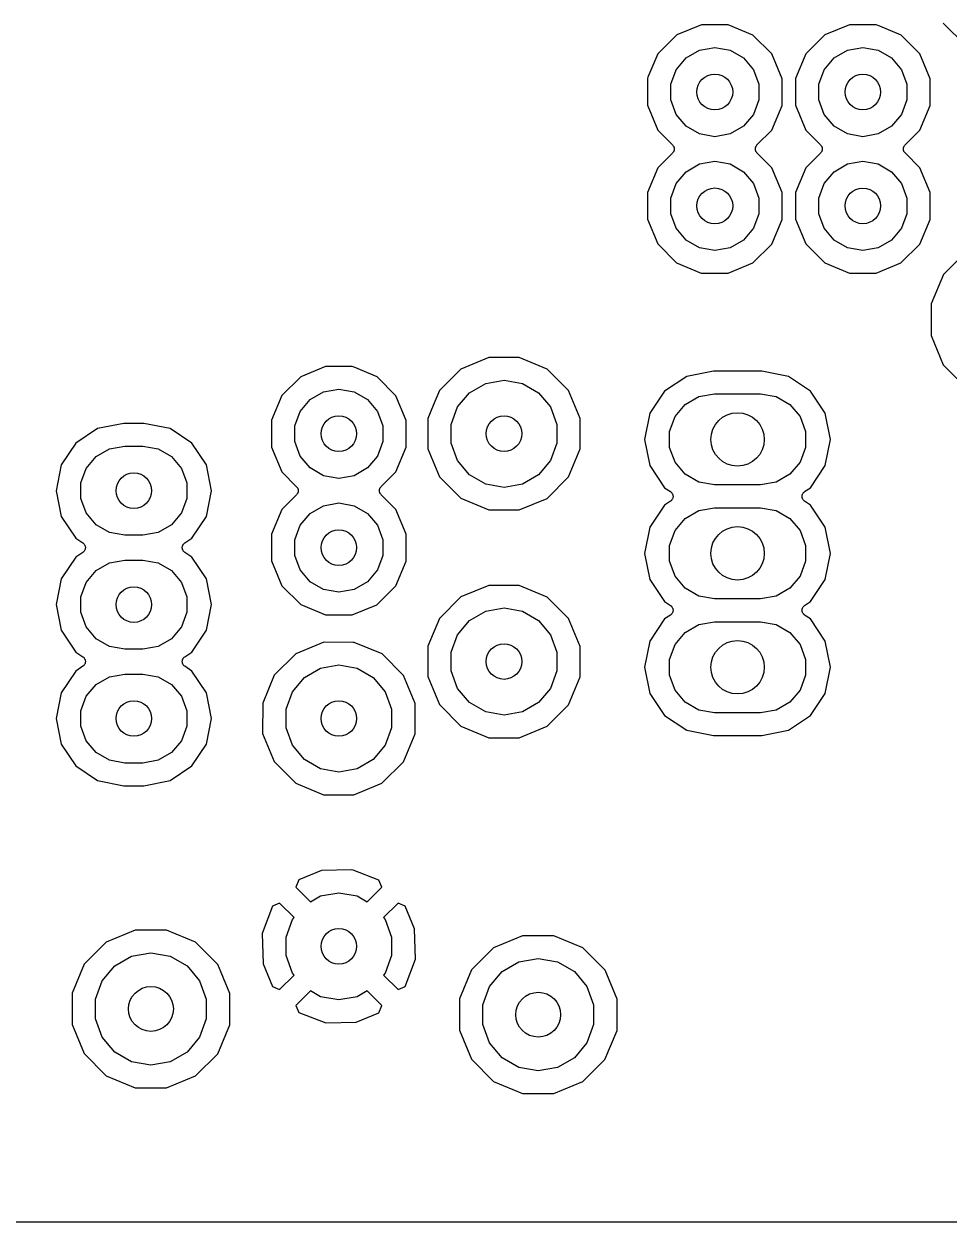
# Model space of a CAD drawing. Extents: x 74 to 224, y -146 to -46.
# Drawn here: x 96.1 to 116.73, y -95.05 to -68.33 of the extents above; entities that cross this region are included whole.
import ezdxf

# ---------------------------------------------------------------- set-up
doc = ezdxf.new("R2010")
doc.units = 0
doc.header["$MEASUREMENT"] = 0
doc.layers.add('BLACK', color=7, linetype='CONTINUOUS')

msp = doc.modelspace()

# ---------------------------------------------------------------- linework, layer by layer
at = {"layer": 'Black'}
for p, q in [((111.209, -68.3496), (110.657, -68.5775)), ((111.806, -68.3501), (111.209, -68.3496)), ((112.357, -68.5789), (111.806, -68.3501)), ((114.511, -68.3496), (113.959, -68.5775)), ((115.108, -68.3501), (114.511, -68.3496)), ((115.184, -68.3819), (115.108, -68.3501)), ((115.659, -68.5789), (115.184, -68.3819)), ((115.184, -68.3819), (115.184, -68.3819)), ((116.602, -68.3158), (117.102, -68.8164)), ((110.657, -68.5775), (110.235, -68.9991)), ((112.779, -69.0013), (112.357, -68.5789)), ((113.959, -68.5775), (113.537, -68.9991)), ((116.081, -69.0013), (115.659, -68.5789)), ((110.866, -69.087), (111.165, -68.9141)), ((111.165, -68.9141), (111.506, -68.854)), ((111.506, -68.854), (111.847, -68.9141)), ((111.847, -68.9141), (112.146, -69.087)), ((114.168, -69.087), (114.467, -68.9141)), ((114.467, -68.9141), (114.808, -68.854)), ((114.808, -68.854), (115.149, -68.9141)), ((115.149, -68.9141), (115.448, -69.087)), ((110.235, -68.9991), (110.017, -69.5228)), ((110.643, -69.352), (110.866, -69.087)), ((112.146, -69.087), (112.369, -69.352)), ((113.006, -69.5529), (112.779, -69.0013)), ((113.537, -68.9991), (113.308, -69.5503)), ((113.945, -69.352), (114.168, -69.087)), ((115.448, -69.087), (115.671, -69.352)), ((116.308, -69.5529), (116.081, -69.0013)), ((110.525, -69.677), (110.643, -69.352)), ((112.369, -69.352), (112.487, -69.677)), ((113.827, -69.677), (113.945, -69.352)), ((115.671, -69.352), (115.789, -69.677)), ((110.017, -69.5228), (110.006, -69.5503)), ((110.006, -69.5503), (110.006, -70.1471)), ((110.525, -70.0229), (110.525, -69.677)), ((112.487, -69.677), (112.487, -70.0229)), ((113.006, -70.1497), (113.006, -69.5529)), ((113.308, -69.5503), (113.308, -70.1471)), ((113.827, -70.0229), (113.827, -69.677)), ((115.789, -69.677), (115.789, -70.0229)), ((116.308, -70.1497), (116.308, -69.5529)), ((110.006, -70.1471), (110.233, -70.6987)), ((110.643, -70.348), (110.525, -70.0229)), ((112.487, -70.0229), (112.369, -70.348)), ((112.777, -70.7009), (113.006, -70.1497)), ((113.308, -70.1471), (113.535, -70.6987)), ((113.945, -70.348), (113.827, -70.0229)), ((115.789, -70.0229), (115.671, -70.348)), ((116.079, -70.7009), (116.308, -70.1497)), ((110.866, -70.613), (110.643, -70.348)), ((112.369, -70.348), (112.146, -70.613)), ((114.168, -70.613), (113.945, -70.348)), ((115.671, -70.348), (115.448, -70.613)), ((110.233, -70.6987), (110.565, -71.0305)), ((111.165, -70.7859), (110.866, -70.613)), ((111.506, -70.846), (111.165, -70.7859)), ((111.847, -70.7859), (111.506, -70.846)), ((112.146, -70.613), (111.847, -70.7859)), ((112.447, -71.0299), (112.777, -70.7009)), ((113.535, -70.6987), (113.867, -71.0305)), ((114.467, -70.7859), (114.168, -70.613)), ((114.808, -70.846), (114.467, -70.7859)), ((115.149, -70.7859), (114.808, -70.846)), ((115.448, -70.613), (115.149, -70.7859)), ((115.749, -71.0299), (116.079, -70.7009)), ((110.565, -71.0305), (110.571, -71.0396)), ((110.571, -71.0396), (110.579, -71.0475)), ((110.579, -71.0475), (110.584, -71.0575)), ((110.584, -71.0575), (110.59, -71.0666)), ((112.422, -71.066), (112.429, -71.0569)), ((112.429, -71.0569), (112.433, -71.0469)), ((112.433, -71.0469), (112.441, -71.039)), ((112.441, -71.039), (112.447, -71.0299)), ((113.867, -71.0305), (113.873, -71.0396)), ((113.873, -71.0396), (113.881, -71.0475)), ((113.881, -71.0475), (113.886, -71.0575)), ((113.886, -71.0575), (113.892, -71.0666)), ((115.724, -71.066), (115.731, -71.0569)), ((115.731, -71.0569), (115.735, -71.0469)), ((115.735, -71.0469), (115.743, -71.039)), ((115.743, -71.039), (115.749, -71.0299)), ((110.565, -71.2101), (110.235, -71.5391)), ((110.571, -71.201), (110.565, -71.2101)), ((110.579, -71.1931), (110.571, -71.201)), ((110.583, -71.1831), (110.579, -71.1931)), ((110.59, -71.174), (110.583, -71.1831)), ((110.59, -71.0666), (110.593, -71.0774)), ((110.593, -71.1633), (110.59, -71.174)), ((110.593, -71.0774), (110.598, -71.0874)), ((110.597, -71.1532), (110.593, -71.1633)), ((110.598, -71.1421), (110.597, -71.1532)), ((110.598, -71.0874), (110.598, -71.0985)), ((110.598, -71.0985), (110.601, -71.1092)), ((110.601, -71.1314), (110.598, -71.1421)), ((110.601, -71.1092), (110.6, -71.1203)), ((110.6, -71.1203), (110.601, -71.1314)), ((112.411, -71.1086), (112.414, -71.0979)), ((112.412, -71.1197), (112.411, -71.1086)), ((112.411, -71.1308), (112.412, -71.1197)), ((112.414, -71.1415), (112.411, -71.1308)), ((112.414, -71.0979), (112.415, -71.0868)), ((112.414, -71.1526), (112.414, -71.1415)), ((112.419, -71.1626), (112.414, -71.1526)), ((112.415, -71.0868), (112.419, -71.0768)), ((112.419, -71.0768), (112.422, -71.066)), ((112.422, -71.1734), (112.419, -71.1626)), ((112.428, -71.1825), (112.422, -71.1734)), ((112.433, -71.1925), (112.428, -71.1825)), ((112.441, -71.2004), (112.433, -71.1925)), ((112.447, -71.2095), (112.441, -71.2004)), ((112.779, -71.5413), (112.447, -71.2095)), ((113.867, -71.2101), (113.537, -71.5391)), ((113.873, -71.201), (113.867, -71.2101)), ((113.881, -71.1931), (113.873, -71.201)), ((113.885, -71.1831), (113.881, -71.1931)), ((113.892, -71.174), (113.885, -71.1831)), ((113.892, -71.0666), (113.895, -71.0774)), ((113.895, -71.1633), (113.892, -71.174)), ((113.895, -71.0774), (113.9, -71.0874)), ((113.899, -71.1532), (113.895, -71.1633)), ((113.9, -71.1421), (113.899, -71.1532)), ((113.9, -71.0874), (113.9, -71.0985)), ((113.9, -71.0985), (113.903, -71.1092)), ((113.903, -71.1314), (113.9, -71.1421)), ((113.903, -71.1092), (113.902, -71.1203)), ((113.902, -71.1203), (113.903, -71.1314)), ((115.713, -71.1086), (115.716, -71.0979)), ((115.714, -71.1197), (115.713, -71.1086)), ((115.713, -71.1308), (115.714, -71.1197)), ((115.716, -71.1415), (115.713, -71.1308)), ((115.716, -71.0979), (115.717, -71.0868)), ((115.716, -71.1526), (115.716, -71.1415)), ((115.721, -71.1626), (115.716, -71.1526)), ((115.717, -71.0868), (115.721, -71.0768)), ((115.721, -71.0768), (115.724, -71.066)), ((115.724, -71.1734), (115.721, -71.1626)), ((115.73, -71.1825), (115.724, -71.1734)), ((115.735, -71.1925), (115.73, -71.1825)), ((115.743, -71.2004), (115.735, -71.1925)), ((115.749, -71.2095), (115.743, -71.2004)), ((116.081, -71.5413), (115.749, -71.2095)), ((110.235, -71.5391), (110.006, -72.0903)), ((110.866, -71.627), (111.165, -71.4541)), ((111.165, -71.4541), (111.506, -71.394)), ((111.506, -71.394), (111.847, -71.4541)), ((111.847, -71.4541), (112.146, -71.627)), ((113.006, -72.0929), (112.779, -71.5413)), ((113.537, -71.5391), (113.308, -72.0903)), ((114.168, -71.627), (114.467, -71.4541)), ((114.467, -71.4541), (114.808, -71.394)), ((114.808, -71.394), (115.149, -71.4541)), ((115.149, -71.4541), (115.448, -71.627)), ((116.308, -72.0929), (116.081, -71.5413)), ((110.643, -71.892), (110.866, -71.627)), ((112.146, -71.627), (112.369, -71.892)), ((113.945, -71.892), (114.168, -71.627)), ((115.448, -71.627), (115.671, -71.892)), ((110.006, -72.0903), (110.006, -72.6871)), ((110.525, -72.2171), (110.643, -71.892)), ((112.369, -71.892), (112.487, -72.2171)), ((113.006, -72.6897), (113.006, -72.0929)), ((113.308, -72.0903), (113.308, -72.6871)), ((113.827, -72.2171), (113.945, -71.892)), ((115.671, -71.892), (115.789, -72.2171)), ((116.308, -72.6897), (116.308, -72.0929)), ((110.525, -72.563), (110.525, -72.2171)), ((112.487, -72.2171), (112.487, -72.563)), ((113.827, -72.563), (113.827, -72.2171)), ((115.789, -72.2171), (115.789, -72.563)), ((110.643, -72.888), (110.525, -72.563)), ((112.487, -72.563), (112.369, -72.888)), ((113.945, -72.888), (113.827, -72.563)), ((115.789, -72.563), (115.671, -72.888)), ((110.006, -72.6871), (110.233, -73.2387)), ((110.866, -73.153), (110.643, -72.888)), ((112.369, -72.888), (112.146, -73.153)), ((112.777, -73.2409), (113.006, -72.6897)), ((113.308, -72.6871), (113.535, -73.2387)), ((114.168, -73.153), (113.945, -72.888)), ((115.671, -72.888), (115.448, -73.153)), ((116.079, -73.2409), (116.308, -72.6897)), ((111.165, -73.3259), (110.866, -73.153)), ((112.146, -73.153), (111.847, -73.3259)), ((114.467, -73.3259), (114.168, -73.153)), ((115.448, -73.153), (115.149, -73.3259)), ((110.233, -73.2387), (110.655, -73.6611)), ((111.506, -73.386), (111.165, -73.3259)), ((111.847, -73.3259), (111.506, -73.386)), ((112.355, -73.6625), (112.777, -73.2409)), ((113.535, -73.2387), (113.957, -73.6611)), ((114.808, -73.386), (114.467, -73.3259)), ((115.149, -73.3259), (114.808, -73.386)), ((115.657, -73.6625), (116.079, -73.2409)), ((117.104, -73.4218), (116.604, -73.9215)), ((110.655, -73.6611), (111.206, -73.8899)), ((111.803, -73.8904), (112.355, -73.6625)), ((113.957, -73.6611), (114.508, -73.8899)), ((115.105, -73.8904), (115.657, -73.6625)), ((111.206, -73.8899), (111.803, -73.8904)), ((114.508, -73.8899), (115.105, -73.8904)), ((116.604, -73.9215), (116.332, -74.5748)), ((116.332, -74.5748), (116.332, -75.2821)), ((116.332, -75.2821), (116.602, -75.9358)), ((106.471, -75.7711), (105.846, -76.0291)), ((107.146, -75.7717), (106.471, -75.7711)), ((107.77, -76.0308), (107.146, -75.7717)), ((102.827, -75.9696), (102.275, -76.1975)), ((103.424, -75.9701), (102.827, -75.9696)), ((103.464, -75.9867), (103.424, -75.9701)), ((103.975, -76.1989), (103.464, -75.9867)), ((103.464, -75.9867), (103.464, -75.9867)), ((105.846, -76.0291), (105.368, -76.5065)), ((108.248, -76.5091), (107.77, -76.0308)), ((111.476, -76.073), (110.881, -76.1913)), ((111.828, -76.073), (111.476, -76.073)), ((112.552, -76.073), (111.828, -76.073)), ((113.147, -76.1913), (112.552, -76.073)), ((116.602, -75.9358), (117.102, -76.4364)), ((102.275, -76.1975), (101.853, -76.6191)), ((104.397, -76.6213), (103.975, -76.1989)), ((106.039, -76.5544), (106.398, -76.3469)), ((106.398, -76.3469), (106.807, -76.2748)), ((106.807, -76.2748), (107.216, -76.3469)), ((107.216, -76.3469), (107.575, -76.5544)), ((110.881, -76.1913), (110.388, -76.5211)), ((113.64, -76.5211), (113.147, -76.1913)), ((101.853, -76.6191), (101.624, -77.1703)), ((102.484, -76.707), (102.783, -76.5341)), ((102.783, -76.5341), (103.124, -76.474)), ((103.124, -76.474), (103.465, -76.5341)), ((103.465, -76.5341), (103.764, -76.707)), ((104.624, -77.1729), (104.397, -76.6213)), ((105.368, -76.5065), (105.23, -76.838)), ((105.772, -76.8724), (106.039, -76.5544)), ((107.575, -76.5544), (107.842, -76.8724)), ((108.506, -77.1336), (108.248, -76.5091)), ((110.388, -76.5211), (110.058, -77.0147)), ((110.847, -76.8187), (111.153, -76.6423)), ((111.153, -76.6423), (111.5, -76.581)), ((111.5, -76.581), (112.528, -76.581)), ((112.528, -76.581), (112.875, -76.6423)), ((112.875, -76.6423), (113.181, -76.8187)), ((113.97, -77.0147), (113.64, -76.5211)), ((102.261, -76.972), (102.484, -76.707)), ((103.764, -76.707), (103.987, -76.972)), ((105.23, -76.838), (105.109, -77.1306)), ((105.63, -77.2625), (105.772, -76.8724)), ((107.842, -76.8724), (107.984, -77.2625)), ((110.62, -77.089), (110.847, -76.8187)), ((113.181, -76.8187), (113.408, -77.089)), ((101.624, -77.1703), (101.624, -77.7671)), ((102.143, -77.297), (102.261, -76.972)), ((103.987, -76.972), (104.105, -77.297)), ((104.624, -77.7697), (104.624, -77.1729)), ((105.109, -77.1306), (105.108, -77.8064)), ((108.505, -77.8094), (108.506, -77.1336)), ((110.058, -77.0147), (109.942, -77.597)), ((110.5, -77.4206), (110.62, -77.089)), ((113.408, -77.089), (113.528, -77.4206)), ((114.086, -77.597), (113.97, -77.0147)), ((97.7446, -77.3563), (97.2588, -77.681)), ((98.3303, -77.2398), (97.7446, -77.3563)), ((98.7737, -77.2398), (98.3303, -77.2398)), ((99.3593, -77.3563), (98.7737, -77.2398)), ((99.8452, -77.681), (99.3593, -77.3563)), ((102.143, -77.6429), (102.143, -77.297)), ((104.105, -77.297), (104.105, -77.6429)), ((105.63, -77.6775), (105.63, -77.2625)), ((107.984, -77.2625), (107.984, -77.6775)), ((110.5, -77.7734), (110.5, -77.4206)), ((113.528, -77.4206), (113.528, -77.7734)), ((97.2588, -77.681), (96.9341, -78.1669)), ((100.17, -78.1669), (99.8452, -77.681)), ((102.261, -77.968), (102.143, -77.6429)), ((104.105, -77.6429), (103.987, -77.968)), ((105.772, -78.0676), (105.63, -77.6775)), ((107.984, -77.6775), (107.842, -78.0676)), ((109.942, -77.597), (110.058, -78.1793)), ((113.97, -78.1793), (114.086, -77.597)), ((97.4898, -78.2439), (97.7112, -77.9799)), ((97.7112, -77.9799), (98.0097, -77.8076)), ((98.0097, -77.8076), (98.349, -77.7478)), ((98.349, -77.7478), (98.755, -77.7478)), ((98.755, -77.7478), (99.0943, -77.8076)), ((99.0943, -77.8076), (99.3928, -77.9799)), ((99.3928, -77.9799), (99.6142, -78.2439)), ((101.624, -77.7671), (101.851, -78.3187)), ((102.484, -78.233), (102.261, -77.968)), ((103.987, -77.968), (103.764, -78.233)), ((104.395, -78.3209), (104.624, -77.7697)), ((105.108, -77.8064), (105.366, -78.4309)), ((108.246, -78.4334), (108.505, -77.8094)), ((110.62, -78.105), (110.5, -77.7734)), ((113.528, -77.7734), (113.408, -78.105)), ((96.9341, -78.1669), (96.8201, -78.74)), ((97.3719, -78.5677), (97.4898, -78.2439)), ((99.6142, -78.2439), (99.7321, -78.5677)), ((100.284, -78.74), (100.17, -78.1669)), ((102.783, -78.4059), (102.484, -78.233)), ((103.764, -78.233), (103.465, -78.4059)), ((106.039, -78.3856), (105.772, -78.0676)), ((107.842, -78.0676), (107.575, -78.3856)), ((110.058, -78.1793), (110.388, -78.6729)), ((110.847, -78.3753), (110.62, -78.105)), ((113.408, -78.105), (113.181, -78.3753)), ((113.64, -78.6729), (113.97, -78.1793)), ((101.851, -78.3187), (102.183, -78.6505)), ((103.124, -78.466), (102.783, -78.4059)), ((103.465, -78.4059), (103.124, -78.466)), ((104.065, -78.6499), (104.395, -78.3209)), ((105.366, -78.4309), (105.844, -78.9092)), ((106.398, -78.5931), (106.039, -78.3856)), ((107.575, -78.3856), (107.216, -78.5931)), ((107.768, -78.9109), (108.246, -78.4334)), ((111.153, -78.5517), (110.847, -78.3753)), ((113.181, -78.3753), (112.875, -78.5517)), ((96.8201, -78.74), (96.9341, -79.3131)), ((97.3719, -78.9123), (97.3719, -78.5677)), ((99.7321, -78.5677), (99.7321, -78.9123)), ((100.17, -79.3131), (100.284, -78.74)), ((102.183, -78.6505), (102.189, -78.6596)), ((102.189, -78.6596), (102.197, -78.6675)), ((102.197, -78.6675), (102.202, -78.6775)), ((102.201, -78.8031), (102.197, -78.8131)), ((102.208, -78.794), (102.201, -78.8031)), ((102.202, -78.6775), (102.208, -78.6866)), ((102.208, -78.6866), (102.211, -78.6974)), ((102.211, -78.7833), (102.208, -78.794)), ((102.211, -78.6974), (102.216, -78.7074)), ((102.215, -78.7732), (102.211, -78.7833)), ((102.216, -78.7621), (102.215, -78.7732)), ((102.216, -78.7074), (102.216, -78.7185)), ((102.216, -78.7185), (102.219, -78.7292)), ((102.219, -78.7514), (102.216, -78.7621)), ((102.219, -78.7292), (102.218, -78.7403)), ((102.218, -78.7403), (102.219, -78.7514)), ((104.029, -78.7286), (104.032, -78.7179)), ((104.03, -78.7397), (104.029, -78.7286)), ((104.029, -78.7508), (104.03, -78.7397)), ((104.032, -78.7615), (104.029, -78.7508)), ((104.032, -78.7179), (104.033, -78.7068)), ((104.032, -78.7726), (104.032, -78.7615)), ((104.037, -78.7826), (104.032, -78.7726)), ((104.033, -78.7068), (104.037, -78.6968)), ((104.037, -78.6968), (104.04, -78.686)), ((104.04, -78.7934), (104.037, -78.7826)), ((104.04, -78.686), (104.047, -78.6769)), ((104.046, -78.8025), (104.04, -78.7934)), ((104.051, -78.8125), (104.046, -78.8025)), ((104.047, -78.6769), (104.051, -78.6669)), ((104.051, -78.6669), (104.059, -78.659)), ((104.059, -78.659), (104.065, -78.6499)), ((106.807, -78.6652), (106.398, -78.5931)), ((107.216, -78.5931), (106.807, -78.6652)), ((110.388, -78.6729), (110.52, -78.7614)), ((110.52, -78.7614), (110.53, -78.771)), ((110.53, -78.771), (110.542, -78.7792)), ((110.542, -78.7792), (110.546, -78.7861)), ((110.546, -78.7861), (110.552, -78.7919)), ((110.552, -78.7919), (110.558, -78.8043)), ((110.558, -78.8043), (110.566, -78.8159)), ((111.5, -78.613), (111.153, -78.5517)), ((112.528, -78.613), (111.5, -78.613)), ((112.875, -78.5517), (112.528, -78.613)), ((113.462, -78.8159), (113.47, -78.8043)), ((113.47, -78.8043), (113.476, -78.7919)), ((113.476, -78.7919), (113.482, -78.7861)), ((113.482, -78.7861), (113.486, -78.7792)), ((113.486, -78.7792), (113.498, -78.771)), ((113.498, -78.771), (113.508, -78.7614)), ((113.508, -78.7614), (113.64, -78.6729)), ((97.4898, -79.2361), (97.3719, -78.9123)), ((99.7321, -78.9123), (99.6142, -79.2361)), ((102.183, -78.8301), (101.853, -79.1591)), ((102.189, -78.821), (102.183, -78.8301)), ((102.197, -78.8131), (102.189, -78.821)), ((102.484, -79.247), (102.783, -79.0741)), ((102.783, -79.0741), (103.124, -79.014)), ((103.124, -79.014), (103.465, -79.0741)), ((103.465, -79.0741), (103.764, -79.247)), ((104.059, -78.8204), (104.051, -78.8125)), ((104.065, -78.8295), (104.059, -78.8204)), ((104.397, -79.1613), (104.065, -78.8295)), ((105.844, -78.9092), (106.468, -79.1683)), ((107.143, -79.1689), (107.768, -78.9109)), ((110.388, -79.0611), (110.058, -79.5547)), ((110.52, -78.9726), (110.388, -79.0611)), ((110.53, -78.963), (110.52, -78.9726)), ((110.542, -78.9548), (110.53, -78.963)), ((110.546, -78.9479), (110.542, -78.9548)), ((110.552, -78.9421), (110.546, -78.9479)), ((110.558, -78.9297), (110.552, -78.9421)), ((110.566, -78.9181), (110.558, -78.9297)), ((110.566, -78.8159), (110.568, -78.824)), ((110.568, -78.91), (110.566, -78.9181)), ((110.568, -78.824), (110.572, -78.8315)), ((110.572, -78.9025), (110.568, -78.91)), ((110.572, -78.8315), (110.573, -78.8452)), ((110.573, -78.8888), (110.572, -78.9025)), ((110.573, -78.8452), (110.576, -78.8587)), ((110.576, -78.8753), (110.573, -78.8888)), ((110.576, -78.8587), (110.576, -78.867)), ((110.576, -78.867), (110.576, -78.8753)), ((113.451, -78.8587), (113.455, -78.8452)), ((113.452, -78.867), (113.451, -78.8587)), ((113.451, -78.8753), (113.452, -78.867)), ((113.455, -78.8888), (113.451, -78.8753)), ((113.455, -78.8452), (113.456, -78.8315)), ((113.456, -78.9025), (113.455, -78.8888)), ((113.456, -78.8315), (113.46, -78.824)), ((113.46, -78.91), (113.456, -78.9025)), ((113.46, -78.824), (113.462, -78.8159)), ((113.462, -78.9181), (113.46, -78.91)), ((113.47, -78.9297), (113.462, -78.9181)), ((113.476, -78.9421), (113.47, -78.9297)), ((113.482, -78.9479), (113.476, -78.9421)), ((113.486, -78.9548), (113.482, -78.9479)), ((113.498, -78.963), (113.486, -78.9548)), ((113.508, -78.9726), (113.498, -78.963)), ((113.64, -79.0611), (113.508, -78.9726)), ((113.97, -79.5547), (113.64, -79.0611)), ((96.9341, -79.3131), (97.2588, -79.799)), ((97.7112, -79.5001), (97.4898, -79.2361)), ((99.6142, -79.2361), (99.3928, -79.5001)), ((99.8452, -79.799), (100.17, -79.3131)), ((101.853, -79.1591), (101.624, -79.7103)), ((102.261, -79.512), (102.484, -79.247)), ((103.764, -79.247), (103.987, -79.512)), ((104.624, -79.7129), (104.397, -79.1613)), ((106.468, -79.1683), (107.143, -79.1689)), ((110.847, -79.3587), (111.153, -79.1823)), ((111.153, -79.1823), (111.5, -79.121)), ((111.5, -79.121), (112.528, -79.121)), ((112.528, -79.121), (112.875, -79.1823)), ((112.875, -79.1823), (113.181, -79.3587)), ((98.0097, -79.6724), (97.7112, -79.5001)), ((99.3928, -79.5001), (99.0943, -79.6724)), ((102.143, -79.837), (102.261, -79.512)), ((103.987, -79.512), (104.105, -79.837)), ((110.058, -79.5547), (109.942, -80.137)), ((110.62, -79.629), (110.847, -79.3587)), ((113.181, -79.3587), (113.408, -79.629)), ((114.086, -80.137), (113.97, -79.5547)), ((97.2588, -79.799), (97.4165, -79.9044)), ((98.349, -79.7322), (98.0097, -79.6724)), ((98.755, -79.7322), (98.349, -79.7322)), ((99.0943, -79.6724), (98.755, -79.7322)), ((99.6875, -79.9044), (99.8452, -79.799)), ((101.624, -79.7103), (101.624, -80.3071)), ((102.143, -80.1829), (102.143, -79.837)), ((104.105, -79.837), (104.105, -80.1829)), ((104.624, -80.3097), (104.624, -79.7129)), ((110.5, -79.9606), (110.62, -79.629)), ((113.408, -79.629), (113.528, -79.9606)), ((97.4165, -80.1156), (97.2588, -80.221)), ((97.4165, -79.9044), (97.4265, -79.914)), ((97.4265, -80.106), (97.4165, -80.1156)), ((97.4265, -79.914), (97.4376, -79.9222)), ((97.4376, -80.0978), (97.4265, -80.106)), ((97.4376, -79.9222), (97.4423, -79.9291)), ((97.4423, -80.0909), (97.4376, -80.0978)), ((97.4423, -79.9291), (97.4483, -79.9349)), ((97.4483, -80.0851), (97.4423, -80.0909)), ((97.4483, -79.9349), (97.4544, -79.9473)), ((97.4544, -80.0727), (97.4483, -80.0851)), ((97.4544, -79.9473), (97.4621, -79.9589)), ((97.4621, -80.0611), (97.4544, -80.0727)), ((97.4621, -79.9589), (97.4641, -79.967)), ((97.4641, -80.053), (97.4621, -80.0611)), ((97.4641, -79.967), (97.4678, -79.9745)), ((97.4678, -80.0455), (97.4641, -80.053)), ((97.4678, -79.9745), (97.4693, -79.9882)), ((97.4693, -80.0318), (97.4678, -80.0455)), ((97.4693, -79.9882), (97.4726, -80.0017)), ((97.4726, -80.0183), (97.4693, -80.0318)), ((97.4726, -80.0017), (97.4717, -80.01)), ((97.4717, -80.01), (97.4726, -80.0183)), ((99.6314, -80.0017), (99.6347, -79.9882)), ((99.6323, -80.01), (99.6314, -80.0017)), ((99.6314, -80.0183), (99.6323, -80.01)), ((99.6347, -80.0318), (99.6314, -80.0183)), ((99.6347, -79.9882), (99.6362, -79.9745)), ((99.6362, -80.0455), (99.6347, -80.0318)), ((99.6362, -79.9745), (99.6399, -79.967)), ((99.6399, -80.053), (99.6362, -80.0455)), ((99.6399, -79.967), (99.6419, -79.9589)), ((99.6419, -80.0611), (99.6399, -80.053)), ((99.6419, -79.9589), (99.6495, -79.9473)), ((99.6495, -80.0727), (99.6419, -80.0611)), ((99.6495, -79.9473), (99.6557, -79.9349)), ((99.6557, -80.0851), (99.6495, -80.0727)), ((99.6557, -79.9349), (99.6617, -79.9291)), ((99.6617, -80.0909), (99.6557, -80.0851)), ((99.6617, -79.9291), (99.6664, -79.9222)), ((99.6664, -80.0978), (99.6617, -80.0909)), ((99.6664, -79.9222), (99.6775, -79.914)), ((99.6775, -80.106), (99.6664, -80.0978)), ((99.6775, -79.914), (99.6875, -79.9044)), ((99.6875, -80.1156), (99.6775, -80.106)), ((99.8452, -80.221), (99.6875, -80.1156)), ((109.942, -80.137), (110.058, -80.7193)), ((110.5, -80.3134), (110.5, -79.9606)), ((113.528, -79.9606), (113.528, -80.3134)), ((113.97, -80.7193), (114.086, -80.137)), ((97.2588, -80.221), (96.9341, -80.7069)), ((97.7112, -80.5199), (98.0097, -80.3476)), ((98.0097, -80.3476), (98.349, -80.2878)), ((98.349, -80.2878), (98.755, -80.2878)), ((98.755, -80.2878), (99.0943, -80.3476)), ((99.0943, -80.3476), (99.3928, -80.5199)), ((100.17, -80.7069), (99.8452, -80.221)), ((101.624, -80.3071), (101.851, -80.8587)), ((102.261, -80.508), (102.143, -80.1829)), ((104.105, -80.1829), (103.987, -80.508)), ((104.395, -80.8609), (104.624, -80.3097)), ((110.62, -80.645), (110.5, -80.3134)), ((113.528, -80.3134), (113.408, -80.645)), ((97.4898, -80.7839), (97.7112, -80.5199)), ((99.3928, -80.5199), (99.6142, -80.7839)), ((102.484, -80.773), (102.261, -80.508)), ((103.987, -80.508), (103.764, -80.773)), ((110.847, -80.9153), (110.62, -80.645)), ((113.408, -80.645), (113.181, -80.9153)), ((96.9341, -80.7069), (96.8201, -81.28)), ((97.3719, -81.1077), (97.4898, -80.7839)), ((99.6142, -80.7839), (99.7321, -81.1077)), ((100.284, -81.28), (100.17, -80.7069)), ((101.851, -80.8587), (102.273, -81.2811)), ((102.783, -80.9459), (102.484, -80.773)), ((103.124, -81.006), (102.783, -80.9459)), ((103.465, -80.9459), (103.124, -81.006)), ((103.764, -80.773), (103.465, -80.9459)), ((103.973, -81.2825), (104.395, -80.8609)), ((106.471, -80.8511), (105.846, -81.1091)), ((107.146, -80.8517), (106.471, -80.8511)), ((107.77, -81.1108), (107.146, -80.8517)), ((110.058, -80.7193), (110.388, -81.2129)), ((111.153, -81.0917), (110.847, -80.9153)), ((113.181, -80.9153), (112.875, -81.0917)), ((113.64, -81.2129), (113.97, -80.7193)), ((97.3719, -81.4523), (97.3719, -81.1077)), ((99.7321, -81.1077), (99.7321, -81.4523)), ((105.846, -81.1091), (105.368, -81.5866)), ((108.248, -81.5891), (107.77, -81.1108)), ((110.388, -81.2129), (110.52, -81.3014)), ((111.5, -81.153), (111.153, -81.0917)), ((112.528, -81.153), (111.5, -81.153)), ((112.875, -81.0917), (112.528, -81.153)), ((113.508, -81.3014), (113.64, -81.2129)), ((96.8201, -81.28), (96.9341, -81.8531)), ((97.4898, -81.7761), (97.3719, -81.4523)), ((99.7321, -81.4523), (99.6142, -81.7761)), ((100.17, -81.8531), (100.284, -81.28)), ((102.273, -81.2811), (102.824, -81.5099)), ((103.421, -81.5104), (103.973, -81.2825)), ((106.039, -81.6344), (106.398, -81.4269)), ((106.398, -81.4269), (106.807, -81.3548)), ((106.807, -81.3548), (107.216, -81.4269)), ((107.216, -81.4269), (107.575, -81.6344)), ((110.52, -81.3014), (110.53, -81.311)), ((110.53, -81.311), (110.542, -81.3192)), ((110.542, -81.3192), (110.546, -81.3261)), ((110.546, -81.3261), (110.552, -81.3319)), ((110.552, -81.3319), (110.558, -81.3443)), ((110.558, -81.4697), (110.552, -81.4821)), ((110.558, -81.3443), (110.566, -81.3559)), ((110.566, -81.4581), (110.558, -81.4697)), ((110.566, -81.3559), (110.568, -81.364)), ((110.568, -81.45), (110.566, -81.4581)), ((110.568, -81.364), (110.572, -81.3715)), ((110.572, -81.4425), (110.568, -81.45)), ((110.572, -81.3715), (110.573, -81.3852)), ((110.573, -81.4288), (110.572, -81.4425)), ((110.573, -81.3852), (110.576, -81.3987)), ((110.576, -81.4153), (110.573, -81.4288)), ((110.576, -81.3987), (110.576, -81.407)), ((110.576, -81.407), (110.576, -81.4153)), ((113.451, -81.3987), (113.455, -81.3852)), ((113.452, -81.407), (113.451, -81.3987)), ((113.451, -81.4153), (113.452, -81.407)), ((113.455, -81.4288), (113.451, -81.4153)), ((113.455, -81.3852), (113.456, -81.3715)), ((113.456, -81.4425), (113.455, -81.4288)), ((113.456, -81.3715), (113.46, -81.364)), ((113.46, -81.45), (113.456, -81.4425)), ((113.46, -81.364), (113.462, -81.3559)), ((113.462, -81.4581), (113.46, -81.45)), ((113.462, -81.3559), (113.47, -81.3443)), ((113.47, -81.4697), (113.462, -81.4581)), ((113.47, -81.3443), (113.476, -81.3319)), ((113.476, -81.4821), (113.47, -81.4697)), ((113.476, -81.3319), (113.482, -81.3261)), ((113.482, -81.3261), (113.486, -81.3192)), ((113.486, -81.3192), (113.498, -81.311)), ((113.498, -81.311), (113.508, -81.3014)), ((102.824, -81.5099), (103.421, -81.5104)), ((105.368, -81.5866), (105.109, -82.2106)), ((105.772, -81.9524), (106.039, -81.6344)), ((107.575, -81.6344), (107.842, -81.9524)), ((108.506, -82.2136), (108.248, -81.5891)), ((110.388, -81.6011), (110.058, -82.0947)), ((110.52, -81.5126), (110.388, -81.6011)), ((110.53, -81.503), (110.52, -81.5126)), ((110.542, -81.4948), (110.53, -81.503)), ((110.546, -81.4879), (110.542, -81.4948)), ((110.552, -81.4821), (110.546, -81.4879)), ((110.847, -81.8987), (111.153, -81.7223)), ((111.153, -81.7223), (111.5, -81.661)), ((111.5, -81.661), (112.528, -81.661)), ((112.528, -81.661), (112.875, -81.7223)), ((112.875, -81.7223), (113.181, -81.8987)), ((113.482, -81.4879), (113.476, -81.4821)), ((113.486, -81.4948), (113.482, -81.4879)), ((113.498, -81.503), (113.486, -81.4948)), ((113.508, -81.5126), (113.498, -81.503)), ((113.64, -81.6011), (113.508, -81.5126)), ((113.97, -82.0947), (113.64, -81.6011)), ((96.9341, -81.8531), (97.2588, -82.339)), ((97.7112, -82.0401), (97.4898, -81.7761)), ((99.6142, -81.7761), (99.3928, -82.0401)), ((99.8452, -82.339), (100.17, -81.8531)), ((105.63, -82.3425), (105.772, -81.9524)), ((107.842, -81.9524), (107.984, -82.3425)), ((110.62, -82.169), (110.847, -81.8987)), ((113.181, -81.8987), (113.408, -82.169)), ((98.0097, -82.2124), (97.7112, -82.0401)), ((98.349, -82.2722), (98.0097, -82.2124)), ((98.755, -82.2722), (98.349, -82.2722)), ((99.0943, -82.2124), (98.755, -82.2722)), ((99.3928, -82.0401), (99.0943, -82.2124)), ((102.788, -82.1211), (102.163, -82.3791)), ((103.446, -82.1217), (102.788, -82.1211)), ((103.463, -82.1217), (103.446, -82.1217)), ((104.087, -82.3808), (103.463, -82.1217)), ((105.109, -82.2106), (105.108, -82.8864)), ((108.505, -82.8894), (108.506, -82.2136)), ((110.058, -82.0947), (109.942, -82.677)), ((110.5, -82.5006), (110.62, -82.169)), ((113.408, -82.169), (113.528, -82.5006)), ((114.086, -82.677), (113.97, -82.0947)), ((97.2588, -82.339), (97.4165, -82.4444)), ((97.4165, -82.4444), (97.4265, -82.454)), ((97.4265, -82.454), (97.4376, -82.4622)), ((97.4376, -82.4622), (97.4423, -82.4691)), ((97.4423, -82.4691), (97.4483, -82.4749)), ((97.4483, -82.4749), (97.4544, -82.4873)), ((97.4544, -82.4873), (97.4621, -82.4989)), ((97.4621, -82.4989), (97.4641, -82.507)), ((97.4641, -82.507), (97.4678, -82.5145)), ((97.4678, -82.5145), (97.4693, -82.5282)), ((97.4693, -82.5282), (97.4726, -82.5417)), ((97.4726, -82.5417), (97.4717, -82.55)), ((97.4717, -82.55), (97.4726, -82.5583)), ((99.6314, -82.5417), (99.6347, -82.5282)), ((99.6323, -82.55), (99.6314, -82.5417)), ((99.6314, -82.5583), (99.6323, -82.55)), ((99.6347, -82.5282), (99.6362, -82.5145)), ((99.6362, -82.5145), (99.6399, -82.507)), ((99.6399, -82.507), (99.6419, -82.4989)), ((99.6419, -82.4989), (99.6495, -82.4873)), ((99.6495, -82.4873), (99.6557, -82.4749)), ((99.6557, -82.4749), (99.6617, -82.4691)), ((99.6617, -82.4691), (99.6664, -82.4622)), ((99.6664, -82.4622), (99.6775, -82.454)), ((99.6775, -82.454), (99.6875, -82.4444)), ((99.6875, -82.4444), (99.8452, -82.339)), ((102.163, -82.3791), (101.685, -82.8565)), ((104.565, -82.8591), (104.087, -82.3808)), ((105.63, -82.7575), (105.63, -82.3425)), ((107.984, -82.3425), (107.984, -82.7575)), ((110.5, -82.8534), (110.5, -82.5006)), ((113.528, -82.5006), (113.528, -82.8534)), ((97.2588, -82.761), (96.9341, -83.2469)), ((97.4165, -82.6556), (97.2588, -82.761)), ((97.4265, -82.646), (97.4165, -82.6556)), ((97.4376, -82.6378), (97.4265, -82.646)), ((97.4423, -82.6309), (97.4376, -82.6378)), ((97.4483, -82.6251), (97.4423, -82.6309)), ((97.4544, -82.6127), (97.4483, -82.6251)), ((97.4621, -82.6011), (97.4544, -82.6127)), ((97.4641, -82.593), (97.4621, -82.6011)), ((97.4678, -82.5855), (97.4641, -82.593)), ((97.4693, -82.5718), (97.4678, -82.5855)), ((97.4726, -82.5583), (97.4693, -82.5718)), ((99.6347, -82.5718), (99.6314, -82.5583)), ((99.6362, -82.5855), (99.6347, -82.5718)), ((99.6399, -82.593), (99.6362, -82.5855)), ((99.6419, -82.6011), (99.6399, -82.593)), ((99.6495, -82.6127), (99.6419, -82.6011)), ((99.6557, -82.6251), (99.6495, -82.6127)), ((99.6617, -82.6309), (99.6557, -82.6251)), ((99.6664, -82.6378), (99.6617, -82.6309)), ((99.6775, -82.646), (99.6664, -82.6378)), ((99.6875, -82.6556), (99.6775, -82.646)), ((99.8452, -82.761), (99.6875, -82.6556)), ((100.17, -83.2469), (99.8452, -82.761)), ((102.356, -82.9044), (102.715, -82.6969)), ((102.715, -82.6969), (103.124, -82.6248)), ((103.124, -82.6248), (103.533, -82.6969)), ((103.533, -82.6969), (103.892, -82.9044)), ((105.772, -83.1476), (105.63, -82.7575)), ((107.984, -82.7575), (107.842, -83.1476)), ((109.942, -82.677), (110.058, -83.2593)), ((113.97, -83.2593), (114.086, -82.677)), ((97.4898, -83.3239), (97.7112, -83.0599)), ((97.7112, -83.0599), (98.0097, -82.8876)), ((98.0097, -82.8876), (98.349, -82.8278)), ((98.349, -82.8278), (98.755, -82.8278)), ((98.755, -82.8278), (99.0943, -82.8876)), ((99.0943, -82.8876), (99.3928, -83.0599)), ((99.3928, -83.0599), (99.6142, -83.3239)), ((101.685, -82.8565), (101.426, -83.4806)), ((102.089, -83.2224), (102.356, -82.9044)), ((103.892, -82.9044), (104.159, -83.2224)), ((104.823, -83.4836), (104.565, -82.8591)), ((105.108, -82.8864), (105.366, -83.5109)), ((108.246, -83.5134), (108.505, -82.8894)), ((110.62, -83.185), (110.5, -82.8534)), ((113.528, -82.8534), (113.408, -83.185)), ((96.9341, -83.2469), (96.8201, -83.82)), ((97.3719, -83.6477), (97.4898, -83.3239)), ((99.6142, -83.3239), (99.7321, -83.6477)), ((100.284, -83.82), (100.17, -83.2469)), ((101.947, -83.6125), (102.089, -83.2224)), ((104.159, -83.2224), (104.301, -83.6125)), ((106.039, -83.4656), (105.772, -83.1476)), ((107.842, -83.1476), (107.575, -83.4656)), ((110.058, -83.2593), (110.388, -83.7529)), ((110.847, -83.4553), (110.62, -83.185)), ((113.408, -83.185), (113.181, -83.4553)), ((113.64, -83.7529), (113.97, -83.2593)), ((101.426, -83.4806), (101.425, -84.1564)), ((101.947, -84.0275), (101.947, -83.6125)), ((104.301, -83.6125), (104.301, -84.0275)), ((104.822, -84.1594), (104.823, -83.4836)), ((105.366, -83.5109), (105.844, -83.9892)), ((106.398, -83.6731), (106.039, -83.4656)), ((107.575, -83.4656), (107.216, -83.6731)), ((107.768, -83.9909), (108.246, -83.5134)), ((111.153, -83.6317), (110.847, -83.4553)), ((113.181, -83.4553), (112.875, -83.6317)), ((96.8201, -83.82), (96.9341, -84.3931)), ((97.3719, -83.9923), (97.3719, -83.6477)), ((99.7321, -83.6477), (99.7321, -83.9923)), ((100.17, -84.3931), (100.284, -83.82)), ((106.807, -83.7452), (106.398, -83.6731)), ((107.216, -83.6731), (106.807, -83.7452)), ((110.388, -83.7529), (110.881, -84.0827)), ((111.5, -83.693), (111.153, -83.6317)), ((112.528, -83.693), (111.5, -83.693)), ((112.875, -83.6317), (112.528, -83.693)), ((113.147, -84.0827), (113.64, -83.7529)), ((97.4898, -84.3161), (97.3719, -83.9923)), ((99.7321, -83.9923), (99.6142, -84.3161)), ((102.089, -84.4176), (101.947, -84.0275)), ((104.301, -84.0275), (104.159, -84.4176)), ((105.844, -83.9892), (106.468, -84.2483)), ((107.143, -84.2489), (107.768, -83.9909)), ((110.881, -84.0827), (111.476, -84.201)), ((112.552, -84.201), (113.147, -84.0827)), ((96.9341, -84.3931), (97.2588, -84.879)), ((97.7112, -84.5801), (97.4898, -84.3161)), ((99.6142, -84.3161), (99.3928, -84.5801)), ((99.8452, -84.879), (100.17, -84.3931)), ((101.425, -84.1564), (101.683, -84.7809)), ((102.356, -84.7356), (102.089, -84.4176)), ((104.159, -84.4176), (103.892, -84.7356)), ((104.563, -84.7835), (104.822, -84.1594)), ((106.468, -84.2483), (107.143, -84.2489)), ((111.476, -84.201), (112.552, -84.201)), ((98.0097, -84.7524), (97.7112, -84.5801)), ((99.3928, -84.5801), (99.0943, -84.7524)), ((97.2588, -84.879), (97.7446, -85.2037)), ((98.349, -84.8122), (98.0097, -84.7524)), ((98.755, -84.8122), (98.349, -84.8122)), ((99.0943, -84.7524), (98.755, -84.8122)), ((99.3593, -85.2037), (99.8452, -84.879)), ((101.683, -84.7809), (102.161, -85.2592)), ((102.715, -84.9431), (102.356, -84.7356)), ((103.124, -85.0152), (102.715, -84.9431)), ((103.533, -84.9431), (103.124, -85.0152)), ((103.892, -84.7356), (103.533, -84.9431)), ((104.085, -85.2609), (104.563, -84.7835)), ((97.7446, -85.2037), (98.3303, -85.3202)), ((98.7737, -85.3202), (99.3593, -85.2037)), ((98.3303, -85.3202), (98.7737, -85.3202)), ((102.161, -85.2592), (102.785, -85.5183)), ((103.46, -85.5189), (104.085, -85.2609)), ((102.785, -85.5183), (103.46, -85.5189)), ((102.735, -87.2119), (102.232, -87.4204)), ((103.412, -87.1923), (102.735, -87.2119)), ((103.44, -87.2029), (103.412, -87.1923)), ((104.017, -87.4224), (103.44, -87.2029)), ((103.44, -87.2029), (103.44, -87.2029)), ((102.232, -87.4204), (102.164, -87.5804)), ((102.164, -87.5804), (102.49, -87.9069)), ((103.758, -87.9069), (104.084, -87.5804)), ((104.084, -87.5804), (104.017, -87.4224)), ((102.49, -87.9069), (102.715, -87.7769)), ((102.715, -87.7769), (103.124, -87.7048)), ((103.124, -87.7048), (103.533, -87.7769)), ((103.533, -87.7769), (103.758, -87.9069)), ((101.646, -88.0069), (101.416, -88.6115)), ((101.804, -87.9396), (101.646, -88.0069)), ((102.125, -88.2599), (101.804, -87.9396)), ((104.444, -87.9396), (104.123, -88.2599)), ((104.604, -88.0077), (104.444, -87.9396)), ((104.812, -88.5111), (104.604, -88.0077)), ((101.947, -88.6925), (102.089, -88.3024)), ((102.089, -88.3024), (102.125, -88.2599)), ((104.123, -88.2599), (104.159, -88.3024)), ((104.159, -88.3024), (104.301, -88.6925)), ((98.3663, -88.6293), (97.9387, -88.806)), ((98.5849, -88.539), (98.3663, -88.6293)), ((98.3663, -88.6293), (98.3663, -88.6293)), ((99.2842, -88.5396), (98.5849, -88.539)), ((99.9299, -88.8078), (99.2842, -88.5396)), ((101.416, -88.6115), (101.436, -89.2889)), ((101.947, -89.1075), (101.947, -88.6925)), ((104.301, -88.6925), (104.301, -89.1075)), ((104.832, -89.1885), (104.812, -88.5111)), ((107.217, -88.6676), (106.575, -88.933)), ((107.221, -88.666), (107.217, -88.6676)), ((107.92, -88.6666), (107.221, -88.666)), ((108.566, -88.9348), (107.92, -88.6666)), ((97.9387, -88.806), (97.4438, -89.3001)), ((100.424, -89.3027), (99.9299, -88.8078)), ((106.575, -88.933), (106.08, -89.4271)), ((109.06, -89.4297), (108.566, -88.9348)), ((98.1267, -89.336), (98.504, -89.1182)), ((98.504, -89.1182), (98.933, -89.0425)), ((98.933, -89.0425), (99.362, -89.1182)), ((99.362, -89.1182), (99.7393, -89.336)), ((102.089, -89.4976), (101.947, -89.1075)), ((104.301, -89.1075), (104.159, -89.4976)), ((104.602, -89.7931), (104.832, -89.1885)), ((107.14, -89.2452), (107.569, -89.1695)), ((107.569, -89.1695), (107.998, -89.2452)), ((97.4438, -89.3001), (97.1756, -89.9458)), ((97.8466, -89.6698), (98.1267, -89.336)), ((99.7393, -89.336), (100.019, -89.6698)), ((100.498, -89.4818), (100.424, -89.3027)), ((100.691, -89.9489), (100.498, -89.4818)), ((101.436, -89.2889), (101.644, -89.7923)), ((106.08, -89.4271), (105.812, -90.0728)), ((106.483, -89.7968), (106.763, -89.463)), ((106.763, -89.463), (107.14, -89.2452)), ((107.998, -89.2452), (108.375, -89.463)), ((108.375, -89.463), (108.655, -89.7968)), ((109.327, -90.0759), (109.06, -89.4297)), ((97.6976, -90.0792), (97.8466, -89.6698)), ((100.019, -89.6698), (100.168, -90.0792)), ((101.804, -89.8604), (102.125, -89.5401)), ((102.125, -89.5401), (102.089, -89.4976)), ((104.159, -89.4976), (104.123, -89.5401)), ((104.123, -89.5401), (104.444, -89.8604)), ((97.1756, -89.9458), (97.175, -90.6451)), ((100.69, -90.6482), (100.691, -89.9489)), ((101.644, -89.7923), (101.804, -89.8604)), ((102.49, -89.8931), (102.164, -90.2196)), ((102.715, -90.0231), (102.49, -89.8931)), ((103.124, -90.0952), (102.715, -90.0231)), ((103.533, -90.0231), (103.124, -90.0952)), ((103.758, -89.8931), (103.533, -90.0231)), ((104.084, -90.2196), (103.758, -89.8931)), ((104.444, -89.8604), (104.602, -89.7931)), ((106.334, -90.2062), (106.483, -89.7968)), ((108.655, -89.7968), (108.804, -90.2062)), ((97.6976, -90.5148), (97.6976, -90.0792)), ((100.168, -90.0792), (100.168, -90.5148)), ((102.164, -90.2196), (102.231, -90.3776)), ((104.016, -90.3796), (104.084, -90.2196)), ((105.812, -90.0728), (105.811, -90.7721)), ((106.334, -90.6418), (106.334, -90.2062)), ((108.804, -90.2062), (108.804, -90.6418)), ((109.326, -90.7752), (109.327, -90.0759)), ((97.8466, -90.9242), (97.6976, -90.5148)), ((100.168, -90.5148), (100.019, -90.9242)), ((102.231, -90.3776), (102.836, -90.6077)), ((103.513, -90.5881), (104.016, -90.3796)), ((97.175, -90.6451), (97.442, -91.2913)), ((100.422, -91.2939), (100.69, -90.6482)), ((102.836, -90.6077), (103.513, -90.5881)), ((105.811, -90.7721), (106.078, -91.4183)), ((106.483, -91.0512), (106.334, -90.6418)), ((108.804, -90.6418), (108.655, -91.0512)), ((109.058, -91.4209), (109.326, -90.7752)), ((98.1267, -91.258), (97.8466, -90.9242)), ((100.019, -90.9242), (99.7393, -91.258)), ((106.763, -91.385), (106.483, -91.0512)), ((108.655, -91.0512), (108.375, -91.385)), ((97.442, -91.2913), (97.9361, -91.7862)), ((98.504, -91.4758), (98.1267, -91.258)), ((99.7393, -91.258), (99.362, -91.4758)), ((99.9273, -91.788), (100.422, -91.2939)), ((98.933, -91.5515), (98.504, -91.4758)), ((99.362, -91.4758), (98.933, -91.5515)), ((106.078, -91.4183), (106.572, -91.9132)), ((107.14, -91.6028), (106.763, -91.385)), ((107.569, -91.6785), (107.14, -91.6028)), ((107.998, -91.6028), (107.569, -91.6785)), ((108.375, -91.385), (107.998, -91.6028)), ((108.563, -91.915), (109.058, -91.4209)), ((97.9361, -91.7862), (98.5818, -92.0544)), ((99.2811, -92.055), (99.9273, -91.788)), ((98.5818, -92.0544), (99.2811, -92.055)), ((106.572, -91.9132), (107.218, -92.1814)), ((107.917, -92.182), (108.563, -91.915)), ((107.218, -92.1814), (107.917, -92.182)), ((99.3062, -95.048), (90.7855, -95.048)), ((101.834, -95.048), (99.3062, -95.048)), ((102.814, -95.048), (101.834, -95.048)), ((104.414, -95.048), (102.814, -95.048)), ((107.942, -95.048), (104.414, -95.048)), ((111.464, -95.048), (107.942, -95.048)), ((115.13, -95.048), (111.464, -95.048)), ((118.487, -95.048), (115.13, -95.048))]:
    msp.add_line(p, q, dxfattribs=at)
for centre, radius in [((111.506, -69.85), 0.4001), ((114.808, -69.85), 0.3969), ((111.506, -72.39), 0.4001), ((114.808, -72.39), 0.3969), ((103.124, -77.47), 0.3969), ((106.807, -77.47), 0.3969), ((112.014, -77.597), 0.5953), ((98.552, -78.74), 0.3969), ((112.014, -80.137), 0.5953), ((103.124, -80.01), 0.3969), ((98.552, -81.28), 0.3969), ((106.807, -82.55), 0.3969), ((112.014, -82.677), 0.5953), ((98.552, -83.82), 0.3969), ((103.124, -83.82), 0.3969), ((103.124, -88.9), 0.3969), ((98.933, -90.297), 0.5004), ((107.569, -90.424), 0.5004)]:
    msp.add_circle(centre, radius, dxfattribs=at)

doc.saveas('drawing.dxf')
